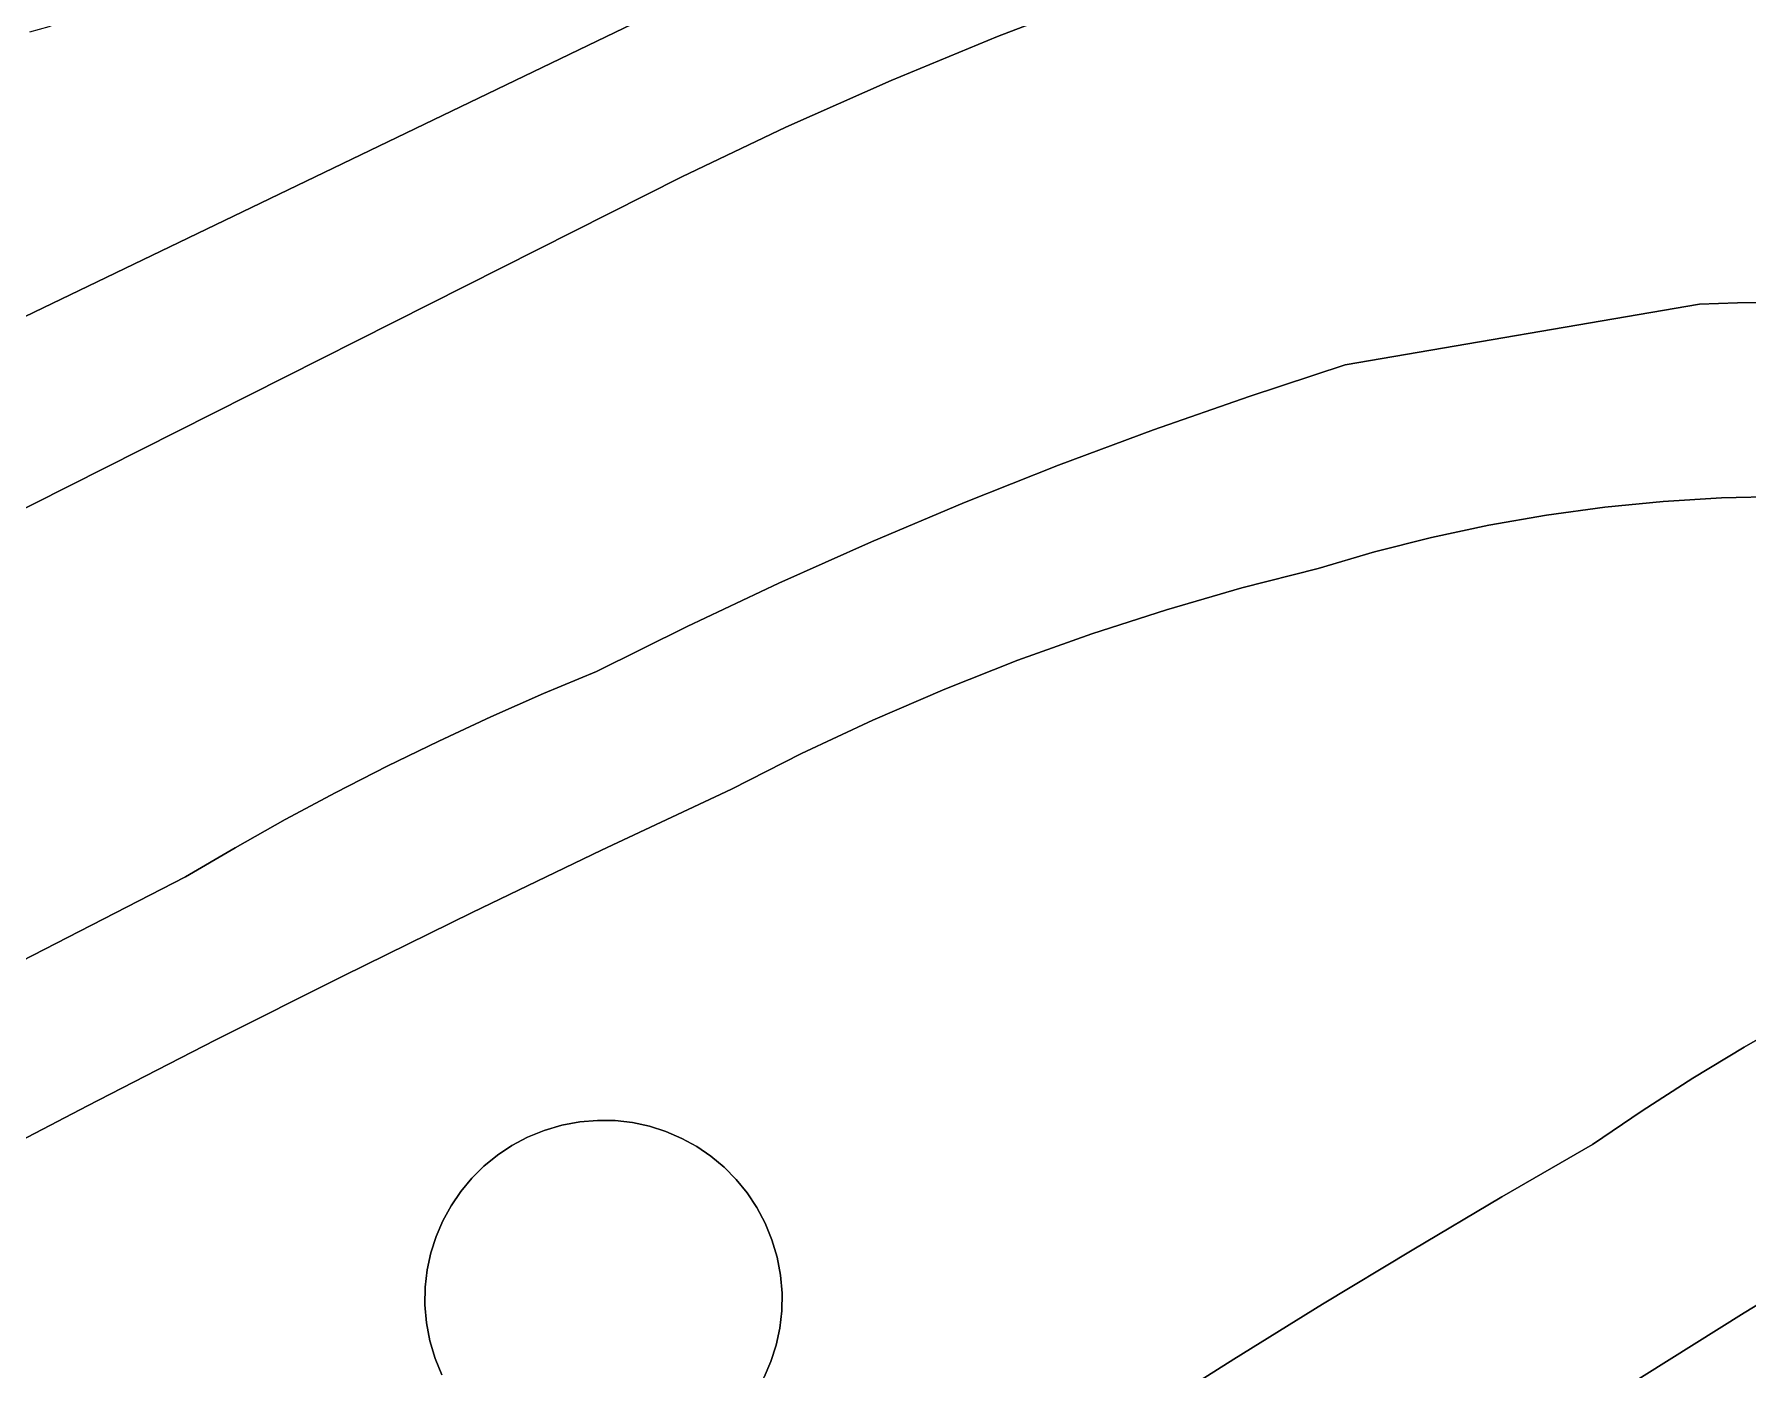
# Model space of a CAD drawing. Header units: inches. Extents: x 36.3 to 71.4, y 17.4 to 61.7.
# Drawn here: x 48.853 to 52.914, y 25.893 to 29.056 of the extents above; entities that cross this region are included whole.
import ezdxf

# ---------------------------------------------------------------- set-up
doc = ezdxf.new("R2010")
doc.units = ezdxf.units.IN
doc.layers.add('SURFACES_FOR_SKETCHUP', color=7, linetype='Continuous')

msp = doc.modelspace()

# ---------------------------------------------------------------- linework, layer by layer
at = {"layer": 'SURFACES_FOR_SKETCHUP'}
for points, invisible_edges in [([(52.6204, 29.5038), (52.7997, 28.4163), (52.8006, 29.5366)], 3), ([(52.8895, 28.42), (52.8006, 29.5366), (52.7997, 28.4163)], 3), ([(52.8006, 29.5366), (52.8895, 28.42), (52.9285, 29.5509)], 3), ([(52.9793, 28.4211), (52.9285, 29.5509), (52.8895, 28.42)], 3), ([(48.4555, 28.2064), (50.3881, 28.7183), (51.1533, 29.5056)], 3), ([(51.1533, 29.5056), (49.0457, 29.1645), (48.4555, 28.2064)], 3), ([(50.6345, 28.8358), (51.1533, 29.5056), (50.3881, 28.7183)], 3), ([(50.8839, 28.9466), (51.1533, 29.5056), (50.6345, 28.8358)], 3), ([(51.1361, 29.0508), (51.1533, 29.5056), (50.8839, 28.9466)], 3), ([(51.1361, 29.0508), (51.391, 29.1482), (51.1533, 29.5056)], 10), ([(52.6204, 29.5038), (52.4411, 29.4664), (52.7997, 28.4163)], 10), ([(52.263, 29.4246), (52.7997, 28.4163), (52.4411, 29.4664)], 3), ([(52.0859, 29.3782), (52.7997, 28.4163), (52.263, 29.4246)], 3), ([(52.0859, 29.3782), (51.9101, 29.3274), (51.96, 28.2728)], 10), ([(51.96, 28.2728), (52.7997, 28.4163), (52.0859, 29.3782)], 10), ([(51.9101, 29.3274), (51.7357, 29.2721), (51.96, 28.2728)], 10), ([(51.7357, 29.2721), (51.5626, 29.2123), (51.96, 28.2728)], 10), ([(51.5626, 29.2123), (51.391, 29.1482), (51.732, 28.1982)], 10), ([(51.732, 28.1982), (51.96, 28.2728), (51.5626, 29.2123)], 10), ([(49.0107, 29.1365), (48.4555, 28.2064), (49.0457, 29.1645)], 3), ([(49.0107, 29.1365), (48.9725, 29.1118), (48.4555, 28.2064)], 10), ([(51.1361, 29.0508), (51.5055, 28.1189), (51.391, 29.1482)], 3), ([(51.5055, 28.1189), (51.732, 28.1982), (51.391, 29.1482)], 10), ([(48.9725, 29.1118), (48.9315, 29.0907), (48.4555, 28.2064)], 10), ([(48.9315, 29.0907), (48.8878, 29.0735), (48.4555, 28.2064)], 10), ([(48.8878, 29.0735), (48.8425, 29.0609), (48.4555, 28.2064)], 10), ([(50.8839, 28.9466), (51.2808, 28.035), (51.1361, 29.0508)], 3), ([(51.5055, 28.1189), (51.1361, 29.0508), (51.2808, 28.035)], 3), ([(50.8839, 28.9466), (50.6345, 28.8358), (51.058, 27.9464)], 10), ([(51.2808, 28.035), (50.8839, 28.9466), (51.058, 27.9464)], 3), ([(50.3881, 28.7183), (50.837, 27.8533), (50.6345, 28.8358)], 3), ([(51.058, 27.9464), (50.6345, 28.8358), (50.837, 27.8533)], 3), ([(50.3881, 28.7183), (48.4555, 28.2064), (46.2615, 26.6365)], 3), ([(46.2615, 26.6365), (49.212, 27.0598), (50.3881, 28.7183)], 3), ([(49.3295, 27.1288), (50.3881, 28.7183), (49.212, 27.0598)], 3), ([(49.4483, 27.1956), (50.3881, 28.7183), (49.3295, 27.1288)], 3), ([(49.5683, 27.26), (50.3881, 28.7183), (49.4483, 27.1956)], 3), ([(49.6895, 27.3221), (50.3881, 28.7183), (49.5683, 27.26)], 3), ([(49.8119, 27.3818), (50.3881, 28.7183), (49.6895, 27.3221)], 3), ([(49.9355, 27.4392), (50.3881, 28.7183), (49.8119, 27.3818)], 3), ([(49.9355, 27.4392), (50.0602, 27.4941), (50.3881, 28.7183)], 10), ([(50.0602, 27.4941), (50.1859, 27.5467), (50.3881, 28.7183)], 10), ([(50.4009, 27.6534), (50.3881, 28.7183), (50.1859, 27.5467)], 3), ([(50.6179, 27.7556), (50.3881, 28.7183), (50.4009, 27.6534)], 3), ([(50.837, 27.8533), (50.3881, 28.7183), (50.6179, 27.7556)], 3), ([(52.7997, 28.4163), (51.96, 28.2728), (52.437, 27.9171)], 10), ([(52.437, 27.9171), (52.5747, 27.9359), (52.7997, 28.4163)], 10), ([(52.5747, 27.9359), (52.7131, 27.9494), (52.7997, 28.4163)], 10), ([(52.7131, 27.9494), (52.8519, 27.9576), (52.7997, 28.4163)], 10), ([(52.8895, 28.42), (52.7997, 28.4163), (52.8519, 27.9576)], 10), ([(52.8519, 27.9576), (52.9912, 27.9606), (52.8895, 28.42)], 10), ([(52.9793, 28.4211), (52.8895, 28.42), (52.9912, 27.9606)], 10), ([(51.732, 28.1982), (52.0294, 27.8297), (51.96, 28.2728)], 3), ([(52.3001, 27.8932), (51.96, 28.2728), (52.1642, 27.864)], 3), ([(52.1642, 27.864), (51.96, 28.2728), (52.0294, 27.8297)], 3), ([(52.3001, 27.8932), (52.437, 27.9171), (51.96, 28.2728)], 10), ([(51.5055, 28.1189), (51.7153, 27.7443), (51.732, 28.1982)], 3), ([(51.8959, 27.7902), (51.732, 28.1982), (51.7153, 27.7443)], 3), ([(52.0294, 27.8297), (51.732, 28.1982), (51.8959, 27.7902)], 3), ([(51.2808, 28.035), (51.5364, 27.6928), (51.5055, 28.1189)], 3), ([(51.7153, 27.7443), (51.5055, 28.1189), (51.5364, 27.6928)], 3), ([(51.058, 27.9464), (51.3593, 27.6357), (51.2808, 28.035)], 3), ([(51.5364, 27.6928), (51.2808, 28.035), (51.3593, 27.6357)], 3), ([(50.837, 27.8533), (51.0111, 27.5049), (51.058, 27.9464)], 3), ([(51.1842, 27.573), (51.058, 27.9464), (51.0111, 27.5049)], 3), ([(51.3593, 27.6357), (51.058, 27.9464), (51.1842, 27.573)], 3), ([(52.5747, 27.9359), (52.437, 27.9171), (52.9053, 26.657)], 10), ([(52.7131, 27.9494), (52.5747, 27.9359), (53.0289, 26.7276)], 10), ([(52.9053, 26.657), (53.0289, 26.7276), (52.5747, 27.9359)], 10), ([(52.8519, 27.9576), (52.7131, 27.9494), (53.1544, 26.795)], 10), ([(53.0289, 26.7276), (53.1544, 26.795), (52.7131, 27.9494)], 10), ([(52.9912, 27.9606), (52.8519, 27.9576), (53.5069, 27.3512)], 10), ([(53.1544, 26.795), (53.5069, 27.3512), (52.8519, 27.9576)], 11), ([(52.437, 27.9171), (52.3001, 27.8932), (52.9053, 26.657)], 10), ([(50.6179, 27.7556), (50.8402, 27.4313), (50.837, 27.8533)], 3), ([(51.0111, 27.5049), (50.837, 27.8533), (50.8402, 27.4313)], 3), ([(52.0294, 27.8297), (52.6635, 26.5062), (52.1642, 27.864)], 3), ([(52.3001, 27.8932), (52.1642, 27.864), (52.7834, 26.5832)], 10), ([(52.7834, 26.5832), (52.1642, 27.864), (52.6635, 26.5062)], 3), ([(52.7834, 26.5832), (52.9053, 26.657), (52.3001, 27.8932)], 10), ([(51.8959, 27.7902), (52.5455, 26.4261), (52.0294, 27.8297)], 3), ([(52.6635, 26.5062), (52.0294, 27.8297), (52.5455, 26.4261)], 3), ([(51.7153, 27.7443), (52.3313, 26.302), (51.8959, 27.7902)], 3), ([(52.5455, 26.4261), (51.8959, 27.7902), (52.3313, 26.302)], 3), ([(50.4009, 27.6534), (50.6716, 27.3523), (50.6179, 27.7556)], 3), ([(50.8402, 27.4313), (50.6179, 27.7556), (50.6716, 27.3523)], 3), ([(51.5364, 27.6928), (52.3313, 26.302), (51.7153, 27.7443)], 3), ([(51.3593, 27.6357), (52.1183, 26.1759), (51.5364, 27.6928)], 3), ([(52.3313, 26.302), (51.5364, 27.6928), (52.1183, 26.1759)], 3), ([(50.1859, 27.5467), (50.5055, 27.2679), (50.4009, 27.6534)], 3), ([(50.6716, 27.3523), (50.4009, 27.6534), (50.5055, 27.2679)], 3), ([(51.1842, 27.573), (51.9064, 26.0479), (51.3593, 27.6357)], 3), ([(52.1183, 26.1759), (51.3593, 27.6357), (51.9064, 26.0479)], 3), ([(51.0111, 27.5049), (51.9064, 26.0479), (51.1842, 27.573)], 3), ([(50.0602, 27.4941), (50.1978, 27.1231), (50.1859, 27.5467)], 3), ([(50.5055, 27.2679), (50.1859, 27.5467), (50.1978, 27.1231)], 3), ([(49.9355, 27.4392), (50.1978, 27.1231), (50.0602, 27.4941)], 3), ([(50.8402, 27.4313), (50.5659, 26.2771), (51.0111, 27.5049)], 3), ([(50.5659, 26.2771), (51.6958, 25.9178), (51.0111, 27.5049)], 11), ([(51.9064, 26.0479), (51.0111, 27.5049), (51.6958, 25.9178)], 3), ([(49.8119, 27.3818), (49.8913, 26.9758), (49.9355, 27.4392)], 3), ([(50.1978, 27.1231), (49.9355, 27.4392), (49.8913, 26.9758)], 3), ([(50.543, 26.3116), (50.8402, 27.4313), (50.517, 26.3434)], 3), ([(50.6716, 27.3523), (50.517, 26.3434), (50.8402, 27.4313)], 3), ([(50.5659, 26.2771), (50.8402, 27.4313), (50.543, 26.3116)], 3), ([(49.6895, 27.3221), (49.8913, 26.9758), (49.8119, 27.3818)], 3), ([(50.5055, 27.2679), (50.4882, 26.3723), (50.6716, 27.3523)], 3), ([(50.517, 26.3434), (50.6716, 27.3523), (50.4882, 26.3723)], 3), ([(49.5683, 27.26), (49.8913, 26.9758), (49.6895, 27.3221)], 3), ([(49.4483, 27.1956), (49.5861, 26.8258), (49.5683, 27.26)], 3), ([(49.8913, 26.9758), (49.5683, 27.26), (49.5861, 26.8258)], 3), ([(50.1978, 27.1231), (50.3503, 26.4568), (50.5055, 27.2679)], 3), ([(50.3877, 26.4407), (50.5055, 27.2679), (50.3503, 26.4568)], 3), ([(50.4233, 26.4212), (50.5055, 27.2679), (50.3877, 26.4407)], 3), ([(50.4569, 26.3983), (50.5055, 27.2679), (50.4233, 26.4212)], 3), ([(50.4882, 26.3723), (50.5055, 27.2679), (50.4569, 26.3983)], 3), ([(49.3295, 27.1288), (49.5861, 26.8258), (49.4483, 27.1956)], 3), ([(49.212, 27.0598), (49.5861, 26.8258), (49.3295, 27.1288)], 3), ([(49.8913, 26.9758), (50.1883, 26.4833), (50.1978, 27.1231)], 3), ([(50.2302, 26.4826), (50.1978, 27.1231), (50.1883, 26.4833)], 3), ([(50.2713, 26.4779), (50.1978, 27.1231), (50.2302, 26.4826)], 3), ([(50.3114, 26.4692), (50.1978, 27.1231), (50.2713, 26.4779)], 3), ([(50.3503, 26.4568), (50.1978, 27.1231), (50.3114, 26.4692)], 3), ([(49.212, 27.0598), (46.2615, 26.6365), (46.5757, 25.7069)], 3), ([(46.5757, 25.7069), (48.0799, 26.0371), (49.212, 27.0598)], 3), ([(48.3784, 26.2), (49.212, 27.0598), (48.0799, 26.0371)], 3), ([(48.6783, 26.3603), (49.212, 27.0598), (48.3784, 26.2)], 3), ([(48.9796, 26.518), (49.212, 27.0598), (48.6783, 26.3603)], 3), ([(49.2822, 26.6732), (49.212, 27.0598), (48.9796, 26.518)], 3), ([(49.5861, 26.8258), (49.212, 27.0598), (49.2822, 26.6732)], 3), ([(49.5861, 26.8258), (49.9854, 26.4237), (49.8913, 26.9758)], 3), ([(50.1883, 26.4833), (49.8913, 26.9758), (50.1459, 26.4797)], 3), ([(50.0618, 26.4594), (49.8913, 26.9758), (50.0224, 26.4433)], 3), ([(50.0224, 26.4433), (49.8913, 26.9758), (49.9854, 26.4237)], 3), ([(50.1033, 26.4717), (49.8913, 26.9758), (50.0618, 26.4594)], 3), ([(50.1459, 26.4797), (49.8913, 26.9758), (50.1033, 26.4717)], 3), ([(49.2822, 26.6732), (49.8413, 26.2811), (49.5861, 26.8258)], 3), ([(49.8642, 26.3147), (49.5861, 26.8258), (49.8413, 26.2811)], 3), ([(49.9191, 26.3748), (49.5861, 26.8258), (49.8901, 26.346)], 3), ([(49.9509, 26.4008), (49.5861, 26.8258), (49.9191, 26.3748)], 3), ([(49.8901, 26.346), (49.5861, 26.8258), (49.8642, 26.3147)], 3), ([(49.9854, 26.4237), (49.5861, 26.8258), (49.9509, 26.4008)], 3), ([(53.0289, 26.7276), (52.9053, 26.657), (53.3443, 26.2946)], 10), ([(48.9796, 26.518), (49.7846, 26.1291), (49.2822, 26.6732)], 3), ([(49.8413, 26.2811), (49.2822, 26.6732), (49.8218, 26.2455)], 3), ([(49.7933, 26.1692), (49.2822, 26.6732), (49.7846, 26.1291)], 3), ([(49.8057, 26.2081), (49.2822, 26.6732), (49.7933, 26.1692)], 3), ([(49.8218, 26.2455), (49.2822, 26.6732), (49.8057, 26.2081)], 3), ([(52.9053, 26.657), (52.7834, 26.5832), (52.9051, 26.0274)], 10), ([(52.9051, 26.0274), (53.3443, 26.2946), (52.9053, 26.657)], 10), ([(52.6635, 26.5062), (52.9051, 26.0274), (52.7834, 26.5832)], 3), ([(48.6783, 26.3603), (49.7828, 26.0037), (48.9796, 26.518)], 3), ([(49.7792, 26.0461), (48.9796, 26.518), (49.7828, 26.0037)], 3), ([(49.7799, 26.0879), (48.9796, 26.518), (49.7792, 26.0461)], 3), ([(49.7846, 26.1291), (48.9796, 26.518), (49.7799, 26.0879)], 3), ([(50.1459, 26.4797), (50.1033, 26.4717), (50.3877, 26.4407)], 10), ([(50.1459, 26.4797), (50.3114, 26.4692), (50.1883, 26.4833)], 3), ([(50.3503, 26.4568), (50.3114, 26.4692), (50.1459, 26.4797)], 10), ([(50.3877, 26.4407), (50.3503, 26.4568), (50.1459, 26.4797)], 10), ([(50.2713, 26.4779), (50.1883, 26.4833), (50.3114, 26.4692)], 3), ([(50.2713, 26.4779), (50.2302, 26.4826), (50.1883, 26.4833)], 8), ([(52.5455, 26.4261), (52.9051, 26.0274), (52.6635, 26.5062)], 3), ([(50.1033, 26.4717), (49.8413, 26.2811), (49.7908, 25.9611)], 11), ([(49.7908, 25.9611), (50.5634, 25.8392), (50.1033, 26.4717)], 11), ([(49.8413, 26.2811), (50.1033, 26.4717), (49.8642, 26.3147)], 3), ([(50.1033, 26.4717), (50.0618, 26.4594), (49.8642, 26.3147)], 10), ([(49.8642, 26.3147), (50.0618, 26.4594), (49.8901, 26.346)], 3), ([(49.8901, 26.346), (50.0618, 26.4594), (49.9191, 26.3748)], 3), ([(50.0618, 26.4594), (50.0224, 26.4433), (49.9191, 26.3748)], 10), ([(49.9509, 26.4008), (49.9191, 26.3748), (50.0224, 26.4433)], 10), ([(50.0224, 26.4433), (49.9854, 26.4237), (49.9509, 26.4008)], 8), ([(50.4233, 26.4212), (50.3877, 26.4407), (50.1033, 26.4717)], 10), ([(50.6139, 26.1592), (50.4233, 26.4212), (50.1033, 26.4717)], 11), ([(50.6139, 26.1592), (50.1033, 26.4717), (50.5634, 25.8392)], 11), ([(50.4233, 26.4212), (50.6139, 26.1592), (50.4569, 26.3983)], 3), ([(50.6139, 26.1592), (50.6016, 26.2007), (50.4569, 26.3983)], 10), ([(50.4569, 26.3983), (50.6016, 26.2007), (50.4882, 26.3723)], 3), ([(52.5455, 26.4261), (52.3313, 26.302), (52.9051, 26.0274)], 10), ([(48.6783, 26.3603), (48.3784, 26.2), (49.1663, 24.7281)], 10), ([(49.1663, 24.7281), (49.8191, 25.8802), (48.6783, 26.3603)], 11), ([(49.8031, 25.9195), (48.6783, 26.3603), (49.8191, 25.8802)], 3), ([(49.7908, 25.9611), (48.6783, 26.3603), (49.8031, 25.9195)], 3), ([(49.7828, 26.0037), (48.6783, 26.3603), (49.7908, 25.9611)], 3), ([(50.4882, 26.3723), (50.6016, 26.2007), (50.517, 26.3434)], 3), ([(50.543, 26.3116), (50.517, 26.3434), (50.5856, 26.2401)], 10), ([(50.6016, 26.2007), (50.5856, 26.2401), (50.517, 26.3434)], 10), ([(50.5856, 26.2401), (50.5659, 26.2771), (50.543, 26.3116)], 8), ([(49.8413, 26.2811), (49.8218, 26.2455), (49.7908, 25.9611)], 10), ([(50.5856, 26.2401), (51.6958, 25.9178), (50.5659, 26.2771)], 3), ([(52.3313, 26.302), (52.1183, 26.1759), (52.4695, 25.7547)], 10), ([(52.4695, 25.7547), (52.9051, 26.0274), (52.3313, 26.302)], 10), ([(52.9051, 26.0274), (54.1111, 25.6963), (53.3443, 26.2946)], 3), ([(49.8218, 26.2455), (49.8057, 26.2081), (49.7828, 26.0037)], 10), ([(49.7828, 26.0037), (49.7908, 25.9611), (49.8218, 26.2455)], 10), ([(50.5856, 26.2401), (50.6016, 26.2007), (51.6958, 25.9178)], 10), ([(49.0382, 24.6995), (49.1663, 24.7281), (48.3784, 26.2)], 10), ([(48.9107, 24.6689), (49.0382, 24.6995), (48.3784, 26.2)], 10), ([(48.9107, 24.6689), (48.3784, 26.2), (48.7836, 24.6362)], 3), ([(49.8057, 26.2081), (49.7933, 26.1692), (49.7828, 26.0037)], 10), ([(51.4864, 25.7858), (51.6958, 25.9178), (50.6016, 26.2007)], 10), ([(50.6016, 26.2007), (50.6139, 26.1592), (51.4864, 25.7858)], 10), ([(49.7846, 26.1291), (49.7792, 26.0461), (49.7933, 26.1692)], 3), ([(49.7828, 26.0037), (49.7933, 26.1692), (49.7792, 26.0461)], 3), ([(50.5634, 25.8392), (50.5829, 25.8748), (50.6139, 26.1592)], 10), ([(50.6219, 26.1166), (50.6139, 26.1592), (50.5829, 25.8748)], 10), ([(50.6139, 26.1592), (50.6219, 26.1166), (51.4864, 25.7858)], 10), ([(52.1183, 26.1759), (51.9064, 26.0479), (52.4695, 25.7547)], 10), ([(49.7846, 26.1291), (49.7799, 26.0879), (49.7792, 26.0461)], 8), ([(50.5829, 25.8748), (50.599, 25.9122), (50.6219, 26.1166)], 10), ([(50.599, 25.9122), (50.6114, 25.9511), (50.6219, 26.1166)], 10), ([(50.6219, 26.1166), (50.6114, 25.9511), (50.6255, 26.0742)], 3), ([(50.6219, 26.1166), (50.6255, 26.0742), (51.4864, 25.7858)], 10), ([(50.6201, 25.9912), (50.6255, 26.0742), (50.6114, 25.9511)], 3), ([(50.6201, 25.9912), (50.6248, 26.0323), (50.6255, 26.0742)], 8), ([(50.6255, 26.0742), (50.6248, 26.0323), (51.2783, 25.6518)], 10), ([(51.2783, 25.6518), (51.4864, 25.7858), (50.6255, 26.0742)], 10), ([(50.6248, 26.0323), (50.6201, 25.9912), (51.2783, 25.6518)], 10), ([(51.9064, 26.0479), (51.6958, 25.9178), (52.0375, 25.4765)], 10), ([(52.0375, 25.4765), (52.4695, 25.7547), (51.9064, 26.0479)], 10), ([(52.9051, 26.0274), (52.4695, 25.7547), (53.7588, 24.9518)], 10), ([(54.1111, 25.6963), (52.9051, 26.0274), (53.7588, 24.9518)], 3), ([(50.6201, 25.9912), (50.6114, 25.9511), (51.2783, 25.6518)], 10), ([(49.7908, 25.9611), (49.8031, 25.9195), (49.9478, 25.7219)], 10), ([(49.9814, 25.6991), (49.7908, 25.9611), (49.9478, 25.7219)], 3), ([(50.3014, 25.6486), (50.5634, 25.8392), (49.7908, 25.9611)], 11), ([(49.7908, 25.9611), (49.9814, 25.6991), (50.3014, 25.6486)], 11), ([(50.599, 25.9122), (51.0714, 25.5158), (50.6114, 25.9511)], 3), ([(51.0714, 25.5158), (51.2783, 25.6518), (50.6114, 25.9511)], 10), ([(49.9165, 25.7479), (49.8031, 25.9195), (49.8877, 25.7769)], 3), ([(49.9478, 25.7219), (49.8031, 25.9195), (49.9165, 25.7479)], 3), ([(49.8031, 25.9195), (49.8191, 25.8802), (49.8877, 25.7769)], 10), ([(50.5829, 25.8748), (51.0714, 25.5158), (50.599, 25.9122)], 3), ([(51.6958, 25.9178), (51.4864, 25.7858), (52.0375, 25.4765)], 10)]:
    msp.add_3dface(points, dxfattribs=dict(at, invisible_edges=invisible_edges))

doc.saveas('drawing.dxf')
